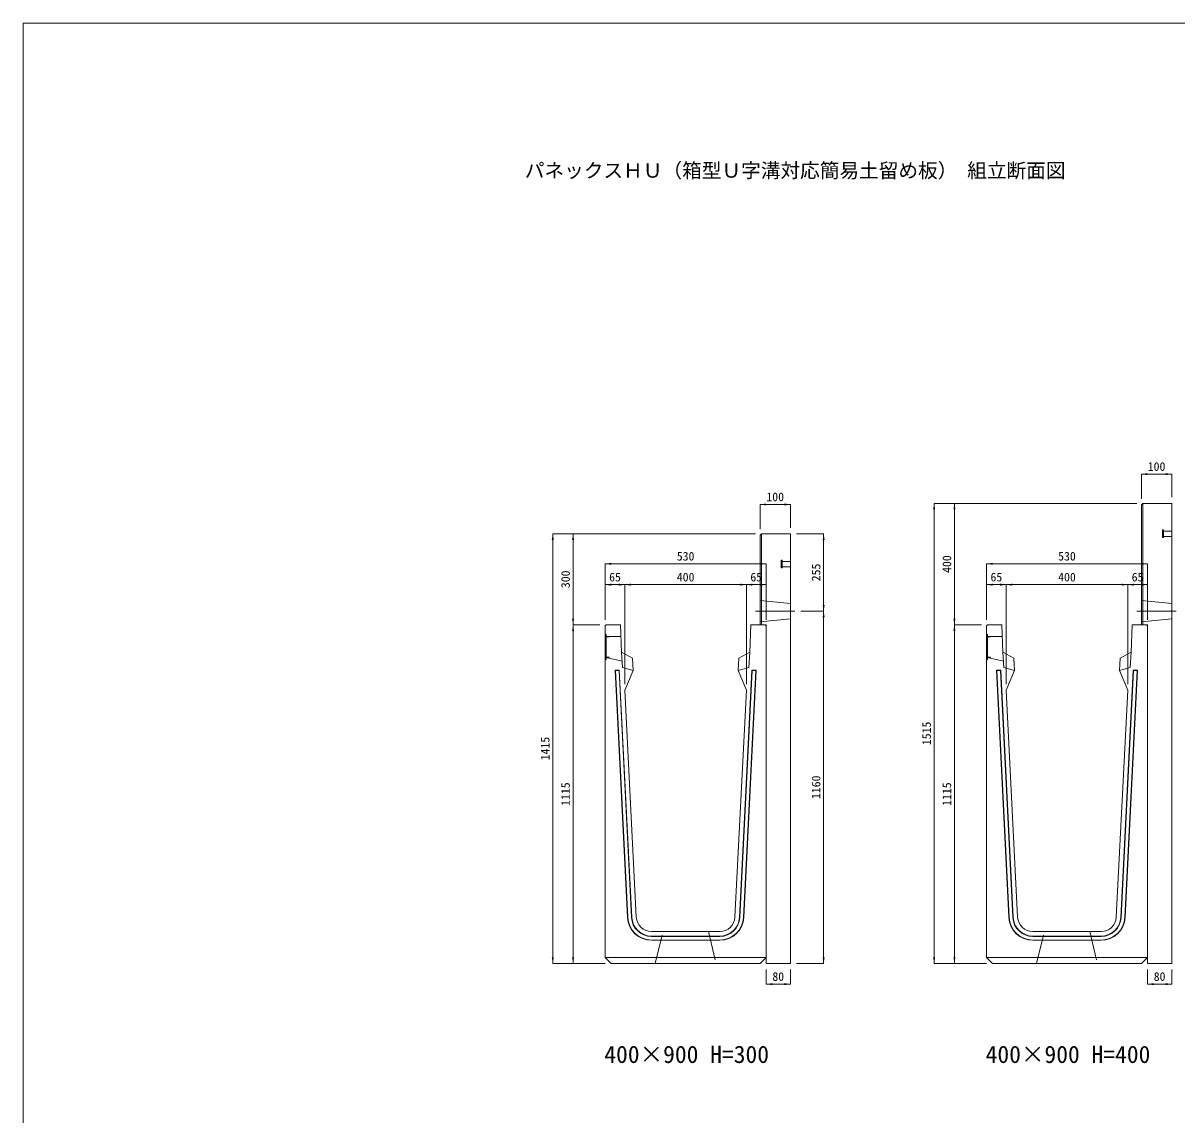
# Model space of a CAD drawing. Units: millimetres at full size. Extents: x -7442 to 51876, y 9625 to 40052.
# Drawn here: x 20170 to 23969, y 16772 to 20368 of the extents above; entities that cross this region are included whole.
import ezdxf
from ezdxf.enums import TextEntityAlignment as Align

# ---------------------------------------------------------------- set-up
doc = ezdxf.new("R2010")
doc.units = ezdxf.units.MM
doc.header["$LTSCALE"] = 16
for name, pattern in [('DASHED', [7.5, 6, -1.5]), ('USER1', [13.5, 7.5, -6]), ('USER2', [285.75, 190.5, -31.75, 31.75, -31.75])]:
    doc.linetypes.add(name, pattern=pattern)
doc.layers.add('0_2', color=7, linetype='Continuous')
doc.layers.add('_0-0_0', color=7, linetype='Continuous')
for name, color, linetype, lineweight in [('HOLE', 7, 'DASHED', 9), ('KIJUN', 5, 'Continuous', 9), ('WWAY', 5, 'Continuous', 9), ('寸法線', 7, 'Continuous', 9), ('本体', 2, 'Continuous', 13), ('補助線', 8, 'Continuous', 9), ('ｲﾝｻｰﾄ', 3, 'USER1', 9)]:
    doc.layers.add(name, color=color, linetype=linetype, lineweight=lineweight)
doc.styles.add('ＭＳ ゴシック', font='')
doc.styles.get('ＭＳ ゴシック').set_extended_font_data('MS Gothic')

# ---------------------------------------------------------------- blocks, each defined once
blk = doc.blocks.new('filled_arrow')
at = {"color": 0, "linetype": 'Continuous', "lineweight": -2}
blk.add_solid([(7.5, 1.25), (0, 0), (7.5, -1.25)], dxfattribs=at)

msp = doc.modelspace()

# ---------------------------------------------------------------- linework, layer by layer
at = {"layer": 'HOLE'}
for points in [[(22276.68, 17375.94), (22426.68, 17375.94), (22451.68, 17270.94), (22251.68, 17270.94)], [(23532.42, 17375.94), (23682.42, 17375.94), (23707.42, 17270.94), (23507.42, 17270.94)]]:
    msp.add_lwpolyline(points, close=True, dxfattribs=at)
at = {"layer": 'KIJUN'}
for p, q in [((22120.38, 18235.94), (22119.33, 18236.94)), ((22133.34, 18236.94), (22132.39, 18235.94)), ((22132.39, 18235.94), (22173.32, 17422.62)), ((22584.04, 18236.94), (22543.04, 17421.97)), ((22570.02, 18236.94), (22570.97, 18235.94)), ((22582.99, 18235.94), (22584.04, 18236.94)), ((23376.12, 18235.94), (23375.07, 18236.94)), ((23389.08, 18236.94), (23388.13, 18235.94)), ((23388.13, 18235.94), (23429.05, 17422.62)), ((23839.78, 18236.94), (23798.78, 17421.97)), ((23825.76, 18236.94), (23826.71, 18235.94)), ((23838.73, 18235.94), (23839.78, 18236.94)), ((22239.23, 17360.94), (22464.14, 17360.94)), ((22239.23, 17359.94), (22464.14, 17359.94)), ((22464.14, 17347.94), (22239.23, 17347.94)), ((22464.14, 17346.94), (22239.23, 17346.94)), ((23494.97, 17360.94), (23719.88, 17360.94)), ((23494.97, 17359.94), (23719.88, 17359.94)), ((23719.88, 17347.94), (23494.97, 17347.94)), ((23719.88, 17346.94), (23494.97, 17346.94))]:
    msp.add_line(p, q, dxfattribs=at)
at = {"layer": 'KIJUN', "color": 7, "lineweight": 13}
for p, q in [((22551.68, 18170.94), (22514.07, 17423.43)), ((23807.42, 18170.94), (23769.81, 17423.43)), ((22464.14, 17375.94), (22239.23, 17375.94)), ((23719.88, 17375.94), (23494.97, 17375.94))]:
    msp.add_line(p, q, dxfattribs=at)
at = {"layer": 'KIJUN', "color": 7}
for p, q in [((22086.68, 17290.94), (22616.68, 17290.94)), ((23342.42, 17290.94), (23872.42, 17290.94))]:
    msp.add_line(p, q, dxfattribs=at)
at = {"layer": 'KIJUN', "color": 7, "lineweight": 13}
for points in [[(22189.29, 17423.43), (22151.68, 18170.94), (22178.68, 18235.94), (22176.68, 18275.94), (22140.68, 18295.94), (22136.68, 18385.94), (22089.68, 18385.94), (22086.68, 18382.94), (22086.68, 17290.94), (22106.68, 17270.94), (22596.68, 17270.94), (22616.68, 17290.94), (22616.68, 18382.94), (22613.68, 18385.94), (22566.68, 18385.94), (22562.68, 18295.94), (22526.68, 18275.94), (22524.68, 18235.94), (22551.68, 18170.94)], [(23445.03, 17423.43), (23407.42, 18170.94), (23434.42, 18235.94), (23432.42, 18275.94), (23396.42, 18295.94), (23392.42, 18385.94), (23345.42, 18385.94), (23342.42, 18382.94), (23342.42, 17290.94), (23362.42, 17270.94), (23852.42, 17270.94), (23872.42, 17290.94), (23872.42, 18382.94), (23869.42, 18385.94), (23822.42, 18385.94), (23818.42, 18295.94), (23782.42, 18275.94), (23780.42, 18235.94), (23807.42, 18170.94)]]:
    msp.add_lwpolyline(points, dxfattribs=at)
at = {"layer": 'KIJUN', "color": 7, "linetype": 'DASHED', "lineweight": 13}
for points in [[(22178.68, 18235.94), (22143.35, 18245.94), (22140.68, 18295.94)], [(22524.68, 18235.94), (22560.02, 18245.94), (22562.68, 18295.94)], [(23434.42, 18235.94), (23399.09, 18245.94), (23396.42, 18295.94)], [(23780.42, 18235.94), (23815.76, 18245.94), (23818.42, 18295.94)]]:
    msp.add_lwpolyline(points, dxfattribs=at)
at = {"layer": 'KIJUN'}
for points in [[(22160.33, 17421.97), (22119.33, 18236.94), (22133.34, 18236.94), (22174.31, 17422.67)], [(22161.33, 17422.02), (22120.38, 18235.94), (22132.39, 18235.94)], [(22529.05, 17422.67), (22570.02, 18236.94), (22584.04, 18236.94)], [(22530.05, 17422.62), (22570.97, 18235.94), (22582.99, 18235.94), (22542.04, 17422.02)], [(23416.07, 17421.97), (23375.07, 18236.94), (23389.08, 18236.94), (23430.05, 17422.67)], [(23417.07, 17422.02), (23376.12, 18235.94), (23388.13, 18235.94)], [(23784.79, 17422.67), (23825.76, 18236.94), (23839.78, 18236.94)], [(23785.79, 17422.62), (23826.71, 18235.94), (23838.73, 18235.94), (23797.78, 17422.02)]]:
    msp.add_lwpolyline(points, dxfattribs=at)
for centre, radius, start, end in [((22239.23, 17425.94), 79, 182.88038, 270), ((22239.23, 17425.94), 78, 182.88038, 270), ((22239.23, 17425.94), 66, 182.88038, 270), ((22239.23, 17425.94), 65, 182.88038, 270), ((22464.14, 17425.94), 65, 270, 357.11962), ((22464.14, 17425.94), 66, 270, 357.11962), ((22464.14, 17425.94), 78, 270, 357.11962), ((22464.14, 17425.94), 79, 270, 357.11962), ((23494.97, 17425.94), 79, 182.88038, 270), ((23494.97, 17425.94), 78, 182.88038, 270), ((23494.97, 17425.94), 66, 182.88038, 270), ((23494.97, 17425.94), 65, 182.88038, 270), ((23719.88, 17425.94), 65, 270, 357.11962), ((23719.88, 17425.94), 66, 270, 357.11962), ((23719.88, 17425.94), 78, 270, 357.11962), ((23719.88, 17425.94), 79, 270, 357.11962)]:
    msp.add_arc(centre, radius, start, end, dxfattribs=at)
at = {"layer": 'KIJUN', "color": 7, "lineweight": 13}
for centre, start, end in [((22239.23, 17425.94), 182.88038, 270), ((22464.14, 17425.94), 270, 357.11962), ((23494.97, 17425.94), 182.88038, 270), ((23719.88, 17425.94), 270, 357.11962)]:
    msp.add_arc(centre, 50, start, end, dxfattribs=at)
at = {"layer": 'WWAY', "color": 7, "linetype": 'DASHED', "lineweight": 13}
for points in [[(22086.68, 18355.94), (22089.88, 18353.94), (22089.88, 18271.94), (22086.68, 18269.94)], [(22138.37, 18347.94), (22089.88, 18347.94), (22089.88, 18353.94), (22086.68, 18355.94)], [(23342.42, 18355.94), (23345.62, 18353.94), (23345.62, 18271.94), (23342.42, 18269.94)], [(23394.11, 18347.94), (23345.62, 18347.94), (23345.62, 18353.94), (23342.42, 18355.94)], [(22086.68, 18269.94), (22089.88, 18271.94), (22089.88, 18277.94), (22142.28, 18265.94)], [(23342.42, 18269.94), (23345.62, 18271.94), (23345.62, 18277.94), (23398.02, 18265.94)]]:
    msp.add_lwpolyline(points, dxfattribs=at)
at = {"layer": 'WWAY'}
for points in [[(22087.88, 18352.94), (22089.88, 18352.94), (22089.88, 18272.94), (22087.88, 18272.94)], [(23343.62, 18352.94), (23345.62, 18352.94), (23345.62, 18272.94), (23343.62, 18272.94)], [(22089.88, 18347.94), (22099.88, 18347.94), (22099.88, 18345.94), (22089.88, 18345.94)], [(23345.62, 18347.94), (23355.62, 18347.94), (23355.62, 18345.94), (23345.62, 18345.94)], [(22089.88, 18279.94), (22099.88, 18279.94), (22099.88, 18277.94), (22089.88, 18277.94)], [(23345.62, 18279.94), (23355.62, 18279.94), (23355.62, 18277.94), (23345.62, 18277.94)]]:
    msp.add_lwpolyline(points, close=True, dxfattribs=at)
at = {"layer": '寸法線'}
for p, q in [((23852.42, 18882.38), (23952.42, 18882.38)), ((23852.42, 18800.94), (23852.42, 18882.38)), ((23952.42, 18805.94), (23952.42, 18882.38)), ((22596.68, 18782.38), (22696.69, 18782.38)), ((22596.68, 18700.94), (22596.68, 18782.38)), ((22696.69, 18705.94), (22696.69, 18782.38)), ((23169.95, 17270.94), (23169.95, 18785.94)), ((23837.42, 18785.94), (23169.95, 18785.94)), ((23236.84, 18385.94), (23236.84, 18785.94)), ((23837.42, 18785.94), (23236.84, 18785.94)), ((21914.21, 17270.94), (21914.21, 18685.94)), ((22581.68, 18685.94), (21914.21, 18685.94)), ((21981.1, 18385.94), (21981.1, 18685.94)), ((22581.68, 18685.94), (21981.1, 18685.94)), ((22716.69, 18685.94), (22806.12, 18685.94)), ((22806.12, 18430.94), (22806.12, 18685.94)), ((22086.68, 18586.95), (22616.68, 18586.95)), ((22086.68, 18402.94), (22086.68, 18586.95)), ((22616.68, 18402.94), (22616.68, 18586.95)), ((23342.42, 18586.95), (23872.42, 18586.95)), ((23342.42, 18402.94), (23342.42, 18586.95)), ((23872.42, 18402.94), (23872.42, 18586.95)), ((22086.68, 18518.27), (22151.68, 18518.27)), ((22086.68, 18402.94), (22086.68, 18518.27)), ((22151.68, 18518.27), (22551.68, 18518.27)), ((22151.68, 18190.94), (22151.68, 18518.27)), ((22151.68, 18190.94), (22151.68, 18518.27)), ((22551.68, 18190.94), (22551.68, 18518.27)), ((22551.68, 18518.27), (22616.68, 18518.27)), ((22551.68, 18190.94), (22551.68, 18518.27)), ((22616.68, 18402.94), (22616.68, 18518.27)), ((23342.42, 18518.27), (23407.42, 18518.27)), ((23342.42, 18402.94), (23342.42, 18518.27)), ((23407.42, 18518.27), (23807.42, 18518.27)), ((23407.42, 18190.94), (23407.42, 18518.27)), ((23407.42, 18190.94), (23407.42, 18518.27)), ((23807.42, 18190.94), (23807.42, 18518.27)), ((23807.42, 18518.27), (23872.42, 18518.27)), ((23807.42, 18190.94), (23807.42, 18518.27)), ((23872.42, 18402.94), (23872.42, 18518.27)), ((22730.75, 18430.94), (22806.12, 18430.94)), ((22730.75, 18430.94), (22806.12, 18430.94)), ((22806.12, 17270.94), (22806.12, 18430.94)), ((21981.1, 17270.94), (21981.1, 18385.94)), ((22069.68, 18385.94), (21981.1, 18385.94)), ((22069.68, 18385.94), (21981.1, 18385.94)), ((23236.84, 17270.94), (23236.84, 18385.94)), ((23325.42, 18385.94), (23236.84, 18385.94)), ((23325.42, 18385.94), (23236.84, 18385.94)), ((22086.68, 17270.94), (21914.21, 17270.94)), ((22086.68, 17270.94), (21981.1, 17270.94)), ((22616.68, 17250.94), (22616.68, 17202.68)), ((22696.69, 17250.94), (22696.69, 17202.68)), ((22716.69, 17270.94), (22806.12, 17270.94)), ((23342.42, 17270.94), (23169.95, 17270.94)), ((23342.42, 17270.94), (23236.84, 17270.94)), ((23872.42, 17250.94), (23872.42, 17202.68)), ((23952.42, 17250.94), (23952.42, 17202.68)), ((22616.68, 17202.68), (22696.69, 17202.68)), ((23872.42, 17202.68), (23952.42, 17202.68))]:
    msp.add_line(p, q, dxfattribs=at)
at = {"layer": '寸法線', "linetype": 'USER2'}
for p, q in [((22710.75, 18430.94), (22581.48, 18430.94)), ((23966.49, 18430.94), (23837.22, 18430.94))]:
    msp.add_line(p, q, dxfattribs=at)
at = {"layer": '本体', "color": 4, "lineweight": 5}
for p, q in [((23857.42, 18785.94), (23857.42, 18385.94)), ((22601.68, 18685.94), (22601.68, 18385.94))]:
    msp.add_line(p, q, dxfattribs=at)
at = {"layer": '本体', "linetype": 'USER1', "lineweight": 9}
for p, q in [((22596.68, 18465.94), (22696.69, 18455.94)), ((23852.42, 18465.94), (23952.42, 18455.94)), ((22596.68, 18395.94), (22696.69, 18405.94)), ((23852.42, 18395.94), (23952.42, 18405.94))]:
    msp.add_line(p, q, dxfattribs=at)
at = {"layer": '本体'}
for points in [[(23852.42, 18780.94), (23857.42, 18785.94), (23952.42, 18785.94), (23952.42, 17270.94), (23872.42, 17270.94), (23872.42, 18385.94), (23852.42, 18385.94)], [(22596.68, 18680.94), (22601.68, 18685.94), (22696.69, 18685.94), (22696.69, 17270.94), (22616.68, 17270.94), (22616.68, 18385.94), (22596.68, 18385.94)]]:
    msp.add_lwpolyline(points, close=True, dxfattribs=at)
at = {"layer": '補助線', "color": 1, "lineweight": 13}
msp.add_lwpolyline([(20169.95, 20367.8), (33544.47, 20367.8), (33544.47, 12453.64), (20169.95, 12453.64)], close=True, dxfattribs=at)
at = {"layer": 'ｲﾝｻｰﾄ'}
for p, q in [((23922.42, 18698.44), (23922.42, 18673.44)), ((23925.42, 18698.44), (23922.42, 18698.44)), ((23925.42, 18698.44), (23925.42, 18673.44)), ((23952.42, 18694.44), (23925.42, 18694.44)), ((23952.42, 18694.44), (23952.42, 18677.44)), ((23925.42, 18673.44), (23922.42, 18673.44)), ((23952.42, 18677.44), (23925.42, 18677.44)), ((22666.68, 18598.44), (22666.68, 18573.44)), ((22669.68, 18598.44), (22666.68, 18598.44)), ((22669.68, 18598.44), (22669.68, 18573.44)), ((22696.69, 18594.44), (22669.68, 18594.44)), ((22696.69, 18594.44), (22696.69, 18577.44)), ((22669.68, 18573.44), (22666.68, 18573.44)), ((22696.69, 18577.44), (22669.68, 18577.44))]:
    msp.add_line(p, q, dxfattribs=at)

# ---------------------------------------------------------------- block references
at = {"layer": '寸法線', "xscale": 2.67, "yscale": 2.67}
for p in [(23852.42, 18882.38), (22596.68, 18782.38), (22086.68, 18586.95), (23342.42, 18586.95), (22086.68, 18518.27), (22151.68, 18518.27), (22551.68, 18518.27), (23342.42, 18518.27), (23407.42, 18518.27), (23807.42, 18518.27), (22616.68, 17202.68), (23872.42, 17202.68)]:
    msp.add_blockref('filled_arrow', p, dxfattribs=at)
for p, rotation in [((23952.42, 18882.38), 180), ((22696.69, 18782.38), 180), ((23169.95, 18785.94), 270), ((23236.84, 18785.94), 270), ((21914.21, 18685.94), 270), ((21981.1, 18685.94), 270), ((22806.12, 18685.94), 270), ((22616.68, 18586.95), 180), ((23872.42, 18586.95), 180), ((22151.68, 18518.27), 180), ((22551.68, 18518.27), 180), ((22616.68, 18518.27), 180), ((23407.42, 18518.27), 180), ((23807.42, 18518.27), 180), ((23872.42, 18518.27), 180), ((22806.12, 18430.94), 90), ((22806.12, 18430.94), 270), ((21981.1, 18385.94), 90), ((23236.84, 18385.94), 90), ((21981.1, 18385.94), 270), ((23236.84, 18385.94), 270), ((21914.21, 17270.94), 90), ((21981.1, 17270.94), 90), ((22806.12, 17270.94), 90), ((23169.95, 17270.94), 90), ((23236.84, 17270.94), 90), ((22696.69, 17202.68), 180), ((23952.42, 17202.68), 180)]:
    msp.add_blockref('filled_arrow', p, dxfattribs=dict(at, rotation=rotation))

# ---------------------------------------------------------------- texts
at = {"layer": '0_2', "style": 'ＭＳ ゴシック'}
for s, p in [('400×900 H=300', (22083.81, 16925.92)), ('400×900 H=400', (23339.55, 16925.92))]:
    msp.add_text(s, height=56.96, dxfattribs=at).set_placement(p, align=Align.BOTTOM_LEFT)
at = {"layer": '_0-0_0', "style": 'ＭＳ ゴシック'}
msp.add_text('パネックスＨＵ（箱型Ｕ字溝対応簡易土留め板） 組立断面図', height=47.47, dxfattribs=at).set_placement((22712.4, 19882.38), align=Align.MIDDLE_CENTER)
at = {"layer": '寸法線', "style": 'ＭＳ ゴシック'}
for s, p in [('100', (23902.42, 18907.38)), ('100', (22646.68, 18807.38)), ('530', (22351.68, 18611.95)), ('530', (23607.42, 18611.95)), ('65', (22119.18, 18543.27)), ('400', (22351.68, 18543.27)), ('65', (22584.18, 18543.27)), ('65', (23374.92, 18543.27)), ('400', (23607.42, 18543.27)), ('65', (23839.92, 18543.27)), ('80', (22656.68, 17227.68)), ('80', (23912.42, 17227.68))]:
    msp.add_text(s, height=28.48, dxfattribs=at).set_placement(p, align=Align.MIDDLE_CENTER)
for s, p in [('255', (22781.12, 18558.44)), ('400', (23211.84, 18585.94)), ('300', (21956.1, 18535.94)), ('1515', (23144.95, 18028.44)), ('1415', (21889.21, 17978.44)), ('1115', (21956.1, 17828.44)), ('1160', (22781.12, 17850.94)), ('1115', (23211.84, 17828.44))]:
    msp.add_text(s, height=28.48, rotation=90, dxfattribs=at).set_placement(p, align=Align.MIDDLE_CENTER)

doc.saveas('drawing.dxf')
